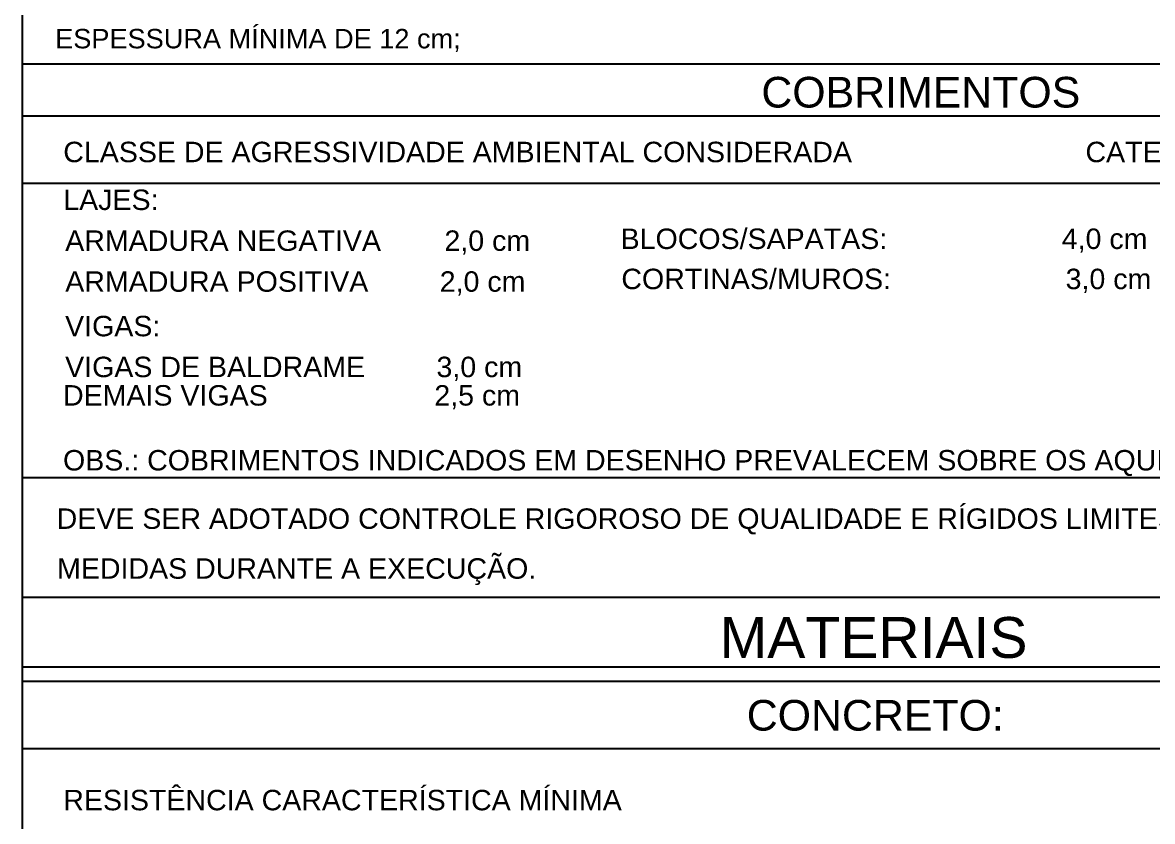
# Model space of a CAD drawing. Extents: x 0 to 119, y 0 to 84.
# Drawn here: x 100.4 to 111.45, y 27.51 to 35.32 of the extents above; entities that cross this region are included whole.
import ezdxf

# ---------------------------------------------------------------- set-up
doc = ezdxf.new("R2010")
doc.units = 0
doc.header["$MEASUREMENT"] = 0
doc.layers.add('3', color=7, linetype='CONTINUOUS')
doc.layers.add('40', color=7, linetype='CONTINUOUS')
doc.styles.add('TQS_ARIAL', font='arial.ttf')

msp = doc.modelspace()

# ---------------------------------------------------------------- linework, layer by layer
at = {"layer": '40', "linetype": 'Continuous'}
for p, q in [((100.4, 0.999998), (100.4, 83.099999)), ((100.4, 34.919078), (117.9, 34.919078)), ((100.4, 34.410334), (117.9, 34.410334)), ((100.4, 34.410334), (117.9, 34.410334)), ((100.4, 33.751771), (117.9, 33.751771)), ((100.4, 30.872307), (117.9, 30.872307)), ((100.4, 29.699798), (117.9, 29.699798)), ((100.4, 29.699798), (117.9, 29.699798)), ((100.4, 29.020363), (117.9, 29.020363)), ((100.4, 29.020363), (117.9, 29.020363)), ((100.4, 28.879715), (117.9, 28.879715)), ((100.4, 28.221151), (117.9, 28.221151))]:
    msp.add_line(p, q, dxfattribs=at)

# ---------------------------------------------------------------- texts
at = {"layer": '3', "color": 7, "linetype": 'Continuous', "style": 'TQS_ARIAL'}
msp.add_text('ESPESSURA MÍNIMA DE 12 cm;', height=0.19, dxfattribs=at).set_placement((100.718757, 35.0719))
at = {"layer": '40', "linetype": 'Continuous', "style": 'TQS_ARIAL'}
for s, height, p in [('COBRIMENTOS', 0.3, (107.62725, 34.492677)), ('CLASSE DE AGRESSIVIDADE AMBIENTAL CONSIDERADA', 0.2, (100.797895, 33.95783)), ('CATEGORIA II (MODERADA)', 0.2, (110.797895, 33.95783)), ('LAJES:', 0.2, (100.797895, 33.489859)), ('ARMADURA NEGATIVA        2,0 cm', 0.2, (100.816998, 33.089959)), ('BLOCOS/SAPATAS:                      4,0 cm', 0.2, (106.250073, 33.108373)), ('ARMADURA POSITIVA         2,0 cm', 0.2, (100.8173, 32.690059)), ('CORTINAS/MUROS:                      3,0 cm', 0.2, (106.257476, 32.715413)), ('VIGAS:', 0.2, (100.815941, 32.254209)), ('VIGAS DE BALDRAME         3,0 cm', 0.2, (100.816224, 31.854309)), ('DEMAIS VIGAS                     2,5 cm', 0.2, (100.795446, 31.576212)), ('OBS.: COBRIMENTOS INDICADOS EM DESENHO PREVALECEM SOBRE OS AQUI APRESENTADOS', 0.2, (100.795446, 30.941165)), ('DEVE SER ADOTADO CONTROLE RIGOROSO DE QUALIDADE E RÍGIDOS LIMITES DE TOLERÂNCIA DA VARIABILIDADE DAS', 0.2, (100.732785, 30.369883)), ('MEDIDAS DURANTE A EXECUÇÃO.', 0.2, (100.73729, 29.881824)), ('MATERIAIS', 0.4, (107.219419, 29.107064)), ('CONCRETO:', 0.3, (107.48437, 28.395503)), ('RESISTÊNCIA CARACTERÍSTICA MÍNIMA', 0.2, (100.797895, 27.615795))]:
    msp.add_text(s, height=height, dxfattribs=at).set_placement(p)

doc.saveas('drawing.dxf')
